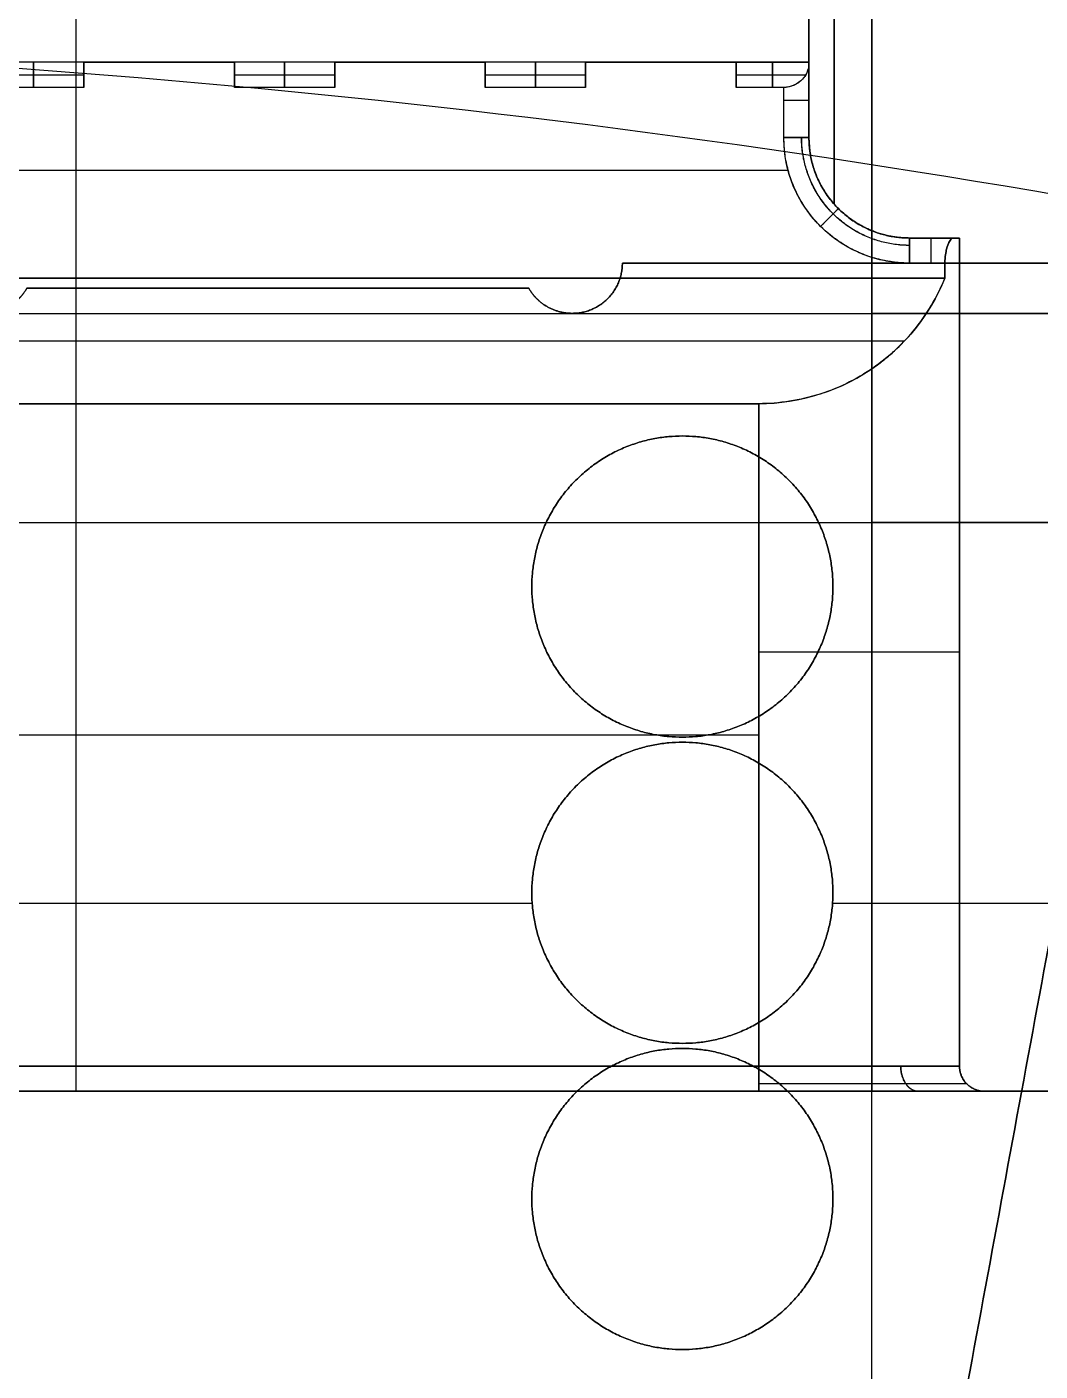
# Model space of a CAD drawing. Header units: millimetres. Extents: x 20.2 to 60.2, y 0 to 42.2.
# Drawn here: x 41.611 to 43.533, y 37.478 to 40.028 of the extents above; entities that cross this region are included whole.
import ezdxf

# ---------------------------------------------------------------- set-up
doc = ezdxf.new("R2010")
doc.units = ezdxf.units.MM
doc.layers.add('CHARGING$Platiene Rund Transmitter', color=178, linetype='Continuous', true_color=0x000000)

msp = doc.modelspace()

# ---------------------------------------------------------------- linework, layer by layer
at = {"layer": 'CHARGING$Platiene Rund Transmitter', "color": 254, "true_color": 0xcad1ee}
for p, q in [((41.7046, 38.0087, -2.6149), (41.7046, 40.9606, -2.6149)), ((43.0948, 40.9131, -1.0297), (43.0948, 39.8179, -1.0297)), ((43.0948, 40.9131, -1.3868), (43.0948, 39.8179, -1.3868)), ((43.1425, 40.8412, -1.2083), (43.1425, 39.692, -1.2083)), ((41.5284, 39.937, -1.5178), (41.7189, 39.937, -1.5178)), ((41.5284, 39.937, -0.8988), (41.7189, 39.937, -0.8988)), ((41.6236, 39.9131, -1.5416), (41.6236, 39.9608, -1.4939)), ((41.6236, 39.9608, -0.9226), (41.6236, 39.9131, -0.875)), ((41.7189, 39.937, -0.8988), (41.7189, 39.9608, -0.8988)), ((41.7189, 39.937, -1.5178), (41.7189, 39.9608, -1.5178)), ((42.0045, 39.9608, -1.5178), (41.7189, 39.9608, -1.5178)), ((41.7189, 39.9608, -0.8988), (42.0045, 39.9608, -0.8988)), ((41.7189, 39.937, -0.875), (41.7189, 39.937, -0.8988)), ((41.7189, 39.937, -1.5178), (41.7189, 39.937, -1.5416)), ((41.8617, 39.9608, -1.4939), (41.8617, 39.9608, -1.5416)), ((41.8617, 39.9608, -0.875), (41.8617, 39.9608, -0.9226)), ((42.0045, 39.9608, -0.8988), (42.0045, 39.937, -0.8988)), ((42.0045, 39.9608, -1.5178), (42.0045, 39.937, -1.5178)), ((42.0045, 39.937, -0.875), (42.0045, 39.937, -0.8988)), ((42.0045, 39.937, -1.5178), (42.0045, 39.937, -1.5416)), ((42.0045, 39.937, -1.5178), (42.195, 39.937, -1.5178)), ((42.0045, 39.937, -0.8988), (42.195, 39.937, -0.8988)), ((42.0998, 39.9131, -1.5416), (42.0998, 39.9608, -1.4939)), ((42.0998, 39.9608, -0.9226), (42.0998, 39.9131, -0.875)), ((42.195, 39.937, -0.8988), (42.195, 39.9608, -0.8988)), ((42.195, 39.937, -1.5178), (42.195, 39.9608, -1.5178)), ((42.4806, 39.9608, -1.5178), (42.195, 39.9608, -1.5178)), ((42.195, 39.9608, -0.8988), (42.4806, 39.9608, -0.8988)), ((42.195, 39.937, -0.875), (42.195, 39.937, -0.8988)), ((42.195, 39.937, -1.5178), (42.195, 39.937, -1.5416)), ((42.3378, 39.9608, -1.4939), (42.3378, 39.9608, -1.5416)), ((42.3378, 39.9608, -0.875), (42.3378, 39.9608, -0.9226)), ((42.4806, 39.9608, -0.8988), (42.4806, 39.937, -0.8988)), ((42.4806, 39.9608, -1.5178), (42.4806, 39.937, -1.5178)), ((42.4806, 39.937, -0.875), (42.4806, 39.937, -0.8988)), ((42.4806, 39.937, -1.5178), (42.4806, 39.937, -1.5416)), ((42.4806, 39.937, -1.5178), (42.6711, 39.937, -1.5178)), ((42.4806, 39.937, -0.8988), (42.6711, 39.937, -0.8988)), ((42.5759, 39.9131, -1.5416), (42.5759, 39.9608, -1.4939)), ((42.5759, 39.9608, -0.9226), (42.5759, 39.9131, -0.875)), ((42.6711, 39.937, -0.8988), (42.6711, 39.9608, -0.8988)), ((42.6711, 39.937, -1.5178), (42.6711, 39.9608, -1.5178)), ((42.9568, 39.9608, -1.5178), (42.6711, 39.9608, -1.5178)), ((42.6711, 39.9608, -0.8988), (42.9568, 39.9608, -0.8988)), ((42.6711, 39.937, -0.875), (42.6711, 39.937, -0.8988)), ((42.6711, 39.937, -1.5178), (42.6711, 39.937, -1.5416)), ((42.8139, 39.9608, -1.4939), (42.8139, 39.9608, -1.5416)), ((42.8139, 39.9608, -0.875), (42.8139, 39.9608, -0.9226)), ((42.9568, 39.9608, -0.8988), (42.9568, 39.937, -0.8988)), ((42.9568, 39.9608, -1.5178), (42.9568, 39.937, -1.5178)), ((42.9568, 39.937, -0.875), (42.9568, 39.937, -0.8988)), ((42.9568, 39.937, -1.5178), (42.9568, 39.937, -1.5416)), ((42.9568, 39.937, -1.5178), (43.0885, 39.937, -1.5178)), ((42.9568, 39.937, -0.8988), (43.0887, 39.937, -0.8988)), ((43.0258, 39.9131, -1.5416), (43.0258, 39.9608, -1.4939)), ((43.0258, 39.9608, -0.9226), (43.0258, 39.9131, -0.875)), ((37.3351, 39.756, -0.875), (43.0554, 39.756, -0.875)), ((37.3352, 39.756, -1.5416), (43.0551, 39.756, -1.5416)), ((43.2853, 39.6275, -1.2083), (43.3805, 39.6275, -1.2083)), ((43.3329, 39.6275, -0.9226), (43.3329, 39.6275, -1.4939)), ((43.3805, 39.6275, -1.2083), (43.3805, 38.0563, -1.2083)), ((42.7408, 39.5799, -2.8767), (43.5995, 39.5799, -2.8767)), ((43.1702, 39.5799, -2.8053), (43.1702, 39.5799, -2.9481)), ((41.6109, 39.5322, -2.8767), (42.5631, 39.5322, -2.8767)), ((42.087, 39.5322, -2.8053), (42.087, 39.5322, -2.9481)), ((37.1767, 39.4846, -0.1771), (43.2139, 39.4846, -0.1771)), ((40.1953, 39.4846, -2.6149), (43.2139, 39.4846, -2.6149)), ((37.1139, 39.4323, -1.6606), (43.2762, 39.4323, -1.6606)), ((37.1144, 39.4323, -0.756), (43.2761, 39.4323, -0.756)), ((37.1767, 39.0876, -2.8053), (43.2139, 39.0876, -2.8053)), ((37.1767, 39.0876, 0.0133), (43.2139, 39.0876, 0.0133)), ((43.3805, 38.8419, -1.0178), (43.3805, 38.8419, -1.3987)), ((37.3909, 38.6848, -1.7796), (42.9996, 38.6848, -1.7796)), ((37.3909, 38.6848, -0.6369), (42.9996, 38.6848, -0.6369)), ((37.8209, 38.3658, -2.9481), (42.5696, 38.3658, -2.9481)), ((37.8209, 38.3658, -2.8053), (42.5696, 38.3658, -2.8053)), ((43.1396, 38.3658, -2.9481), (43.5995, 38.3658, -2.9481)), ((43.1396, 38.3658, -2.8053), (43.5995, 38.3658, -2.8053)), ((44.1661, 38.0087, -1.396), (36.2245, 38.0087, -1.396)), ((36.9624, 38.0087, -1.2083), (43.4281, 38.0087, -1.2083))]:
    msp.add_line(p, q, dxfattribs=at)
for points, degree in [([(43.2139, 40.9606, -0.1771), (43.2139, 39.4846, -0.1771), (43.2139, 38.0087, -0.1771)], 2), ([(43.2139, 40.9606, -2.6149), (43.2139, 39.4846, -2.6149), (43.2139, 38.0087, -2.6149)], 2), ([(43.0948, 40.9131, -1.4939), (43.0948, 40.4369, -1.4939), (43.0948, 39.9608, -1.4939)], 2), ([(43.0948, 39.9608, -0.9226), (43.0948, 40.4369, -0.9226), (43.0948, 40.9131, -0.9226)], 2), ([(43.0948, 39.8179, -1.1369), (43.0948, 40.3655, -1.1369), (43.0948, 40.9131, -1.1369)], 2), ([(43.0948, 39.8179, -1.2797), (43.0948, 40.3655, -1.2797), (43.0948, 40.9131, -1.2797)], 2), ([(43.2139, 37.2469, -2.8053), (43.2139, 39.0876, -2.8053), (43.2139, 40.9283, -2.8053)], 2), ([(43.2139, 37.2469, 0.0133), (43.2139, 39.0876, 0.0133), (43.2139, 40.9283, 0.0133)], 2), ([(43.2139, 37.2469, -2.8053), (43.2139, 39.0876, -2.8053), (43.2139, 40.9283, -2.8053)], 2), ([(43.1425, 39.692, -1.1369), (43.1425, 40.2666, -1.1369), (43.1425, 40.8412, -1.1369)], 2), ([(43.1425, 39.692, -1.2797), (43.1425, 40.2666, -1.2797), (43.1425, 40.8412, -1.2797)], 2), ([(41.7189, 39.9608, -1.4939), (41.6236, 39.9608, -1.4939), (41.5284, 39.9608, -1.4939)], 2), ([(41.7189, 39.9608, -0.9226), (41.6236, 39.9608, -0.9226), (41.5284, 39.9608, -0.9226)], 2), ([(41.7189, 39.9131, -0.875), (41.7189, 39.937, -0.875), (41.7189, 39.9608, -0.875)], 2), ([(41.7189, 39.9608, -0.875), (41.7189, 39.9608, -0.8988), (41.7189, 39.9608, -0.9226)], 2), ([(42.0045, 39.9608, -0.875), (41.8617, 39.9608, -0.875), (41.7189, 39.9608, -0.875)], 2), ([(42.0045, 39.9608, -1.4939), (41.8617, 39.9608, -1.4939), (41.7189, 39.9608, -1.4939)], 2), ([(41.7189, 39.9608, -1.4939), (41.7189, 39.937, -1.5178), (41.7189, 39.9131, -1.5416)], 2), ([(41.7189, 39.9608, -1.4939), (41.7189, 39.9608, -1.5178), (41.7189, 39.9608, -1.5416)], 2), ([(41.7189, 39.9608, -1.5416), (41.7189, 39.937, -1.5416), (41.7189, 39.9131, -1.5416)], 2), ([(41.7189, 39.9608, -0.9226), (41.7189, 39.937, -0.8988), (41.7189, 39.9131, -0.875)], 2), ([(41.7189, 39.9608, -1.5416), (41.8617, 39.9608, -1.5416), (42.0045, 39.9608, -1.5416)], 2), ([(42.0045, 39.9608, -0.9226), (41.8617, 39.9608, -0.9226), (41.7189, 39.9608, -0.9226)], 2), ([(42.0045, 39.9608, -0.9226), (42.0045, 39.9608, -0.8988), (42.0045, 39.9608, -0.875)], 2), ([(42.0045, 39.9608, -0.875), (42.0045, 39.937, -0.875), (42.0045, 39.9131, -0.875)], 2), ([(42.195, 39.9608, -1.4939), (42.0998, 39.9608, -1.4939), (42.0045, 39.9608, -1.4939)], 2), ([(42.0045, 39.9608, -1.5416), (42.0045, 39.9608, -1.5178), (42.0045, 39.9608, -1.4939)], 2), ([(42.0045, 39.9131, -1.5416), (42.0045, 39.937, -1.5416), (42.0045, 39.9608, -1.5416)], 2), ([(42.0045, 39.9608, -1.4939), (42.0045, 39.937, -1.5178), (42.0045, 39.9131, -1.5416)], 2), ([(42.195, 39.9608, -0.9226), (42.0998, 39.9608, -0.9226), (42.0045, 39.9608, -0.9226)], 2), ([(42.0045, 39.9131, -0.875), (42.0045, 39.937, -0.8988), (42.0045, 39.9608, -0.9226)], 2), ([(42.195, 39.9131, -0.875), (42.195, 39.937, -0.875), (42.195, 39.9608, -0.875)], 2), ([(42.195, 39.9608, -0.875), (42.195, 39.9608, -0.8988), (42.195, 39.9608, -0.9226)], 2), ([(42.4806, 39.9608, -1.4939), (42.3378, 39.9608, -1.4939), (42.195, 39.9608, -1.4939)], 2), ([(42.195, 39.9608, -1.4939), (42.195, 39.937, -1.5178), (42.195, 39.9131, -1.5416)], 2), ([(42.195, 39.9608, -1.4939), (42.195, 39.9608, -1.5178), (42.195, 39.9608, -1.5416)], 2), ([(42.195, 39.9608, -1.5416), (42.195, 39.937, -1.5416), (42.195, 39.9131, -1.5416)], 2), ([(42.195, 39.9608, -0.9226), (42.195, 39.937, -0.8988), (42.195, 39.9131, -0.875)], 2), ([(42.195, 39.9608, -1.5416), (42.3378, 39.9608, -1.5416), (42.4806, 39.9608, -1.5416)], 2), ([(42.195, 39.9608, -0.875), (42.3378, 39.9608, -0.875), (42.4806, 39.9608, -0.875)], 2), ([(42.4806, 39.9608, -0.9226), (42.3378, 39.9608, -0.9226), (42.195, 39.9608, -0.9226)], 2), ([(42.4806, 39.9608, -0.9226), (42.4806, 39.9608, -0.8988), (42.4806, 39.9608, -0.875)], 2), ([(42.4806, 39.9608, -0.875), (42.4806, 39.937, -0.875), (42.4806, 39.9131, -0.875)], 2), ([(42.6711, 39.9608, -1.4939), (42.5759, 39.9608, -1.4939), (42.4806, 39.9608, -1.4939)], 2), ([(42.4806, 39.9608, -1.5416), (42.4806, 39.9608, -1.5178), (42.4806, 39.9608, -1.4939)], 2), ([(42.4806, 39.9131, -1.5416), (42.4806, 39.937, -1.5416), (42.4806, 39.9608, -1.5416)], 2), ([(42.4806, 39.9608, -1.4939), (42.4806, 39.937, -1.5178), (42.4806, 39.9131, -1.5416)], 2), ([(42.6711, 39.9608, -0.9226), (42.5759, 39.9608, -0.9226), (42.4806, 39.9608, -0.9226)], 2), ([(42.4806, 39.9131, -0.875), (42.4806, 39.937, -0.8988), (42.4806, 39.9608, -0.9226)], 2), ([(42.6711, 39.9131, -0.875), (42.6711, 39.937, -0.875), (42.6711, 39.9608, -0.875)], 2), ([(42.6711, 39.9608, -0.875), (42.6711, 39.9608, -0.8988), (42.6711, 39.9608, -0.9226)], 2), ([(42.9568, 39.9608, -1.4939), (42.8139, 39.9608, -1.4939), (42.6711, 39.9608, -1.4939)], 2), ([(42.6711, 39.9608, -1.4939), (42.6711, 39.937, -1.5178), (42.6711, 39.9131, -1.5416)], 2), ([(42.6711, 39.9608, -1.4939), (42.6711, 39.9608, -1.5178), (42.6711, 39.9608, -1.5416)], 2), ([(42.6711, 39.9608, -1.5416), (42.6711, 39.937, -1.5416), (42.6711, 39.9131, -1.5416)], 2), ([(42.6711, 39.9608, -0.9226), (42.6711, 39.937, -0.8988), (42.6711, 39.9131, -0.875)], 2), ([(42.6711, 39.9608, -1.5416), (42.8139, 39.9608, -1.5416), (42.9568, 39.9608, -1.5416)], 2), ([(42.6711, 39.9608, -0.875), (42.8139, 39.9608, -0.875), (42.9568, 39.9608, -0.875)], 2), ([(42.9568, 39.9608, -0.9226), (42.8139, 39.9608, -0.9226), (42.6711, 39.9608, -0.9226)], 2), ([(42.9568, 39.9608, -0.9226), (42.9568, 39.9608, -0.8988), (42.9568, 39.9608, -0.875)], 2), ([(42.9568, 39.9608, -0.875), (42.9568, 39.937, -0.875), (42.9568, 39.9131, -0.875)], 2), ([(43.0948, 39.9608, -1.4939), (43.0258, 39.9608, -1.4939), (42.9568, 39.9608, -1.4939)], 2), ([(42.9568, 39.9608, -0.9226), (43.0258, 39.9608, -0.9226), (43.0948, 39.9608, -0.9226)], 2), ([(42.9568, 39.9608, -1.5416), (42.9568, 39.9608, -1.5178), (42.9568, 39.9608, -1.4939)], 2), ([(42.9568, 39.9131, -1.5416), (42.9568, 39.937, -1.5416), (42.9568, 39.9608, -1.5416)], 2), ([(42.9568, 39.9608, -1.4939), (42.9568, 39.937, -1.5178), (42.9568, 39.9131, -1.5416)], 2), ([(42.9568, 39.9131, -0.875), (42.9568, 39.937, -0.8988), (42.9568, 39.9608, -0.9226)], 2), ([(43.0948, 39.9608, -0.9226), (43.0948, 39.8893, -0.9226), (43.0948, 39.8179, -0.9226)], 2), ([(43.0948, 39.8179, -1.4939), (43.0948, 39.8893, -1.4939), (43.0948, 39.9608, -1.4939)], 2), ([(43.0948, 39.9608, -1.4939), (43.0948, 39.934, -1.4939), (43.0948, 39.9072, -1.4939)], 2), ([(43.0948, 39.8179, -0.9226), (43.0948, 39.8893, -0.9226), (43.0948, 39.9608, -0.9226)], 2), ([(41.7189, 39.9131, -0.875), (41.6236, 39.9131, -0.875), (41.5284, 39.9131, -0.875)], 2), ([(41.7189, 39.9131, -1.5416), (41.6236, 39.9131, -1.5416), (41.5284, 39.9131, -1.5416)], 2), ([(42.195, 39.9131, -0.875), (42.0998, 39.9131, -0.875), (42.0045, 39.9131, -0.875)], 2), ([(42.195, 39.9131, -1.5416), (42.0998, 39.9131, -1.5416), (42.0045, 39.9131, -1.5416)], 2), ([(42.6711, 39.9131, -0.875), (42.5759, 39.9131, -0.875), (42.4806, 39.9131, -0.875)], 2), ([(42.6711, 39.9131, -1.5416), (42.5759, 39.9131, -1.5416), (42.4806, 39.9131, -1.5416)], 2), ([(43.0472, 39.9131, -0.875), (43.002, 39.9131, -0.875), (42.9568, 39.9131, -0.875)], 2), ([(43.0472, 39.9131, -1.5416), (43.002, 39.9131, -1.5416), (42.9568, 39.9131, -1.5416)], 2), ([(43.0472, 39.8179, -0.875), (43.0472, 39.8655, -0.875), (43.0472, 39.9131, -0.875)], 2), ([(43.0472, 39.8179, -1.5416), (43.0472, 39.8655, -1.5416), (43.0472, 39.9131, -1.5416)], 2), ([(43.0948, 39.8179, -0.9226), (43.0948, 39.8179, -1.0297), (43.0948, 39.8179, -1.1369)], 2), ([(43.0948, 39.8179, -1.1369), (43.0948, 39.7699, -1.1369), (43.1107, 39.7279, -1.1369), (43.1425, 39.692, -1.1369)], 3), ([(43.0948, 39.8179, -1.2797), (43.0948, 39.8179, -1.3868), (43.0948, 39.8179, -1.4939)], 2), ([(43.0948, 39.8179, -0.9226), (43.0948, 39.8179, -1.0297), (43.0948, 39.8179, -1.1369)], 2), ([(43.0948, 39.8179, -1.4868), (43.0948, 39.8179, -1.4904), (43.0948, 39.8179, -1.4939)], 2), ([(43.1425, 39.692, -1.1369), (43.1425, 39.692, -1.2083), (43.1425, 39.692, -1.2797)], 2), ([(43.2853, 39.6275, -1.4939), (43.2853, 39.6275, -1.2083), (43.2853, 39.6275, -0.9226)], 2), ([(43.3684, 39.6275, -0.9226), (43.3269, 39.6275, -0.9226), (43.2853, 39.6275, -0.9226)], 2), ([(43.2853, 39.6275, -1.4939), (43.3269, 39.6275, -1.4939), (43.3684, 39.6275, -1.4939)], 2), ([(43.2853, 39.6275, -0.9226), (43.2853, 39.6275, -1.2083), (43.2853, 39.6275, -1.4939)], 2), ([(43.2853, 39.6275, -1.4939), (43.3269, 39.6275, -1.4939), (43.3684, 39.6275, -1.4939)], 2), ([(43.3684, 39.6275, -0.9226), (43.3269, 39.6275, -0.9226), (43.2853, 39.6275, -0.9226)], 2), ([(43.3805, 38.0563, -1.3987), (43.3805, 38.8419, -1.3987), (43.3805, 39.6275, -1.3987)], 2), ([(43.3805, 39.6275, -1.3987), (43.3805, 39.6275, -1.2083), (43.3805, 39.6275, -1.0178)], 2), ([(43.3805, 39.6275, -1.0178), (43.3805, 38.8419, -1.0178), (43.3805, 38.0563, -1.0178)], 2), ([(42.7408, 39.5799, -2.8053), (42.7408, 39.5799, -2.8767), (42.7408, 39.5799, -2.9481)], 2), ([(42.7408, 39.5799, -2.9481), (43.1702, 39.5799, -2.9481), (43.5995, 39.5799, -2.9481)], 2), ([(43.5995, 39.5799, -2.8053), (43.1702, 39.5799, -2.8053), (42.7408, 39.5799, -2.8053)], 2), ([(42.7408, 39.5799, -2.9481), (42.7408, 39.5799, -2.8767), (42.7408, 39.5799, -2.8053)], 2), ([(43.3527, 39.5799, -0.875), (43.319, 39.5799, -0.875), (43.2853, 39.5799, -0.875)], 2), ([(43.2853, 39.5799, -1.5416), (43.319, 39.5799, -1.5416), (43.3527, 39.5799, -1.5416)], 2), ([(43.3527, 39.5513, -0.875), (43.3527, 39.5656, -0.875), (43.3527, 39.5799, -0.875)], 2), ([(43.3527, 39.5799, -1.5416), (43.3527, 39.5656, -1.5416), (43.3527, 39.5513, -1.5416)], 2), ([(37.0378, 39.5513, -0.875), (40.1953, 39.5513, -0.875), (43.3527, 39.5513, -0.875)], 2), ([(43.3527, 39.5513, -1.5416), (40.1953, 39.5513, -1.5416), (37.0378, 39.5513, -1.5416)], 2), ([(41.6109, 39.5322, -2.8053), (41.6109, 39.5322, -2.8767), (41.6109, 39.5322, -2.9481)], 2), ([(41.6109, 39.5322, -2.9481), (42.087, 39.5322, -2.9481), (42.5631, 39.5322, -2.9481)], 2), ([(42.5631, 39.5322, -2.8053), (42.087, 39.5322, -2.8053), (41.6109, 39.5322, -2.8053)], 2), ([(42.5631, 39.5322, -2.9481), (42.5631, 39.5322, -2.8767), (42.5631, 39.5322, -2.8053)], 2), ([(42.6456, 39.4846, -2.9481), (42.6456, 39.4846, -2.8767), (42.6456, 39.4846, -2.8053)], 2), ([(42.6456, 39.4846, -2.9481), (42.6456, 39.4846, -2.8767), (42.6456, 39.4846, -2.8053)], 2), ([(42.9996, 39.3132, -1.7796), (40.1953, 39.3132, -1.7796), (37.3909, 39.3132, -1.7796)], 2), ([(37.3909, 39.3132, -0.6369), (40.1953, 39.3132, -0.6369), (42.9996, 39.3132, -0.6369)], 2), ([(42.9996, 38.0563, -1.7796), (42.9996, 38.6848, -1.7796), (42.9996, 39.3132, -1.7796)], 2), ([(42.9996, 39.3132, -0.6369), (42.9996, 38.6848, -0.6369), (42.9996, 38.0563, -0.6369)], 2), ([(42.8546, 39.2519, -2.9481), (42.8546, 39.2519, -2.8767), (42.8546, 39.2519, -2.8053)], 2), ([(43.3805, 38.0563, -1.3987), (43.3805, 38.5439, -1.3987), (43.3805, 39.0315, -1.3987)], 2), ([(42.569, 38.9662, -2.8053), (42.569, 38.9662, -2.8767), (42.569, 38.9662, -2.9481)], 2), ([(43.1403, 38.9662, -2.8053), (43.1403, 38.9662, -2.8767), (43.1403, 38.9662, -2.9481)], 2), ([(42.8546, 38.6805, -2.8053), (42.8546, 38.6805, -2.8767), (42.8546, 38.6805, -2.9481)], 2), ([(42.8546, 38.671, -2.9481), (42.8546, 38.671, -2.8767), (42.8546, 38.671, -2.8053)], 2), ([(42.8546, 38.671, -2.8053), (42.8546, 38.671, -2.8767), (42.8546, 38.671, -2.9481)], 2), ([(42.8546, 38.671, -2.8053), (42.8546, 38.671, -2.8767), (42.8546, 38.671, -2.9481)], 2), ([(42.569, 38.3853, -2.8053), (42.569, 38.3853, -2.8767), (42.569, 38.3853, -2.9481)], 2), ([(43.1403, 38.3853, -2.8053), (43.1403, 38.3853, -2.8767), (43.1403, 38.3853, -2.9481)], 2), ([(42.8546, 38.0996, -2.8053), (42.8546, 38.0996, -2.8767), (42.8546, 38.0996, -2.9481)], 2), ([(42.8546, 38.0901, -2.9481), (42.8546, 38.0901, -2.8767), (42.8546, 38.0901, -2.8053)], 2), ([(42.9996, 38.0563, -1.7796), (40.1953, 38.0563, -1.7796), (37.3909, 38.0563, -1.7796)], 2), ([(37.3909, 38.0563, -0.6369), (40.1953, 38.0563, -0.6369), (42.9996, 38.0563, -0.6369)], 2), ([(43.3805, 38.0563, -1.0178), (43.3805, 38.0563, -1.2083), (43.3805, 38.0563, -1.3987)], 2), ([(37.1767, 38.0087, -0.1771), (40.1953, 38.0087, -0.1771), (43.2139, 38.0087, -0.1771)], 2), ([(42.9996, 38.0087, -0.5893), (40.1953, 38.0087, -0.5893), (37.3909, 38.0087, -0.5893)], 2), ([(37.3909, 38.0087, -1.8272), (40.1953, 38.0087, -1.8272), (42.9996, 38.0087, -1.8272)], 2), ([(42.9996, 38.0087, -1.8272), (40.1953, 38.0087, -1.8272), (37.3909, 38.0087, -1.8272)], 2), ([(43.2139, 38.0087, -2.6149), (41.7046, 38.0087, -2.6149), (40.1953, 38.0087, -2.6149)], 2), ([(43.4281, 38.0087, -1.3987), (43.4281, 38.0087, -1.2083), (43.4281, 38.0087, -1.0178)], 2), ([(43.4281, 38.0087, -1.0178), (43.4281, 38.0087, -1.2083), (43.4281, 38.0087, -1.3987)], 2), ([(42.569, 37.8045, -2.8053), (42.569, 37.8045, -2.8767), (42.569, 37.8045, -2.9481)], 2), ([(43.1403, 37.8045, -2.8053), (43.1403, 37.8045, -2.8767), (43.1403, 37.8045, -2.9481)], 2), ([(42.8546, 37.5188, -2.8053), (42.8546, 37.5188, -2.8767), (42.8546, 37.5188, -2.9481)], 2)]:
    msp.add_open_spline(points, degree=degree, dxfattribs=at)
at = {"layer": 'CHARGING$Platiene Rund Transmitter', "color": 86, "true_color": 0x118002}
for points in [[(40.1659, 40), (41.3857, 40.0001), (43.8987, 39.7694), (47.6262, 38.6978), (51.2105, 36.8409), (54.4087, 34.243), (57.0069, 31.0445), (58.8637, 27.4605), (59.9354, 23.7328), (60.2778, 20), (59.9354, 16.2672), (58.8637, 12.5397), (57.0069, 8.9554), (54.4089, 5.7572), (51.2104, 3.159), (47.6264, 1.3023), (43.8987, 0.2305), (40.1659, -0.1119), (36.4332, 0.2305), (32.7057, 1.3022), (29.1213, 3.1591), (25.9232, 5.757), (23.3249, 8.9555), (21.4682, 12.5395), (20.3964, 16.2672), (20.054, 20), (20.3964, 23.7328), (21.4681, 27.4603), (23.325, 31.0446), (25.9229, 34.2428), (29.1214, 36.841), (32.7055, 38.6977), (36.4331, 39.7694), (38.9462, 40.0001), (40.1659, 40)], [(40.1659, 40, 1), (41.3857, 40.0001, 1), (43.8987, 39.7694, 1), (47.6262, 38.6978, 1), (51.2105, 36.8409, 1), (54.4087, 34.243, 1), (57.0069, 31.0445, 1), (58.8637, 27.4605, 1), (59.9354, 23.7328, 1), (60.2778, 20, 1), (59.9354, 16.2672, 1), (58.8637, 12.5397, 1), (57.0069, 8.9554, 1), (54.4089, 5.7572, 1), (51.2104, 3.159, 1), (47.6264, 1.3023, 1), (43.8987, 0.2305, 1), (40.1659, -0.1119, 1), (36.4332, 0.2305, 1), (32.7057, 1.3022, 1), (29.1213, 3.1591, 1), (25.9232, 5.757, 1), (23.3249, 8.9555, 1), (21.4682, 12.5395, 1), (20.3964, 16.2672, 1), (20.054, 20, 1), (20.3964, 23.7328, 1), (21.4681, 27.4603, 1), (23.325, 31.0446, 1), (25.9229, 34.2428, 1), (29.1214, 36.841, 1), (32.7055, 38.6977, 1), (36.4331, 39.7694, 1), (38.9462, 40.0001, 1), (40.1659, 40, 1)], [(40.1659, 40, 0.5), (41.3857, 40.0001, 0.5), (43.8987, 39.7694, 0.5), (47.6262, 38.6978, 0.5), (51.2105, 36.8409, 0.5), (54.4087, 34.243, 0.5), (57.0069, 31.0445, 0.5), (58.8637, 27.4605, 0.5), (59.9354, 23.7328, 0.5), (60.2778, 20, 0.5), (59.9354, 16.2672, 0.5), (58.8637, 12.5397, 0.5), (57.0069, 8.9554, 0.5), (54.4089, 5.7572, 0.5), (51.2104, 3.159, 0.5), (47.6264, 1.3023, 0.5), (43.8987, 0.2305, 0.5), (40.1659, -0.1119, 0.5), (36.4332, 0.2305, 0.5), (32.7057, 1.3022, 0.5), (29.1213, 3.1591, 0.5), (25.9232, 5.757, 0.5), (23.3249, 8.9555, 0.5), (21.4682, 12.5395, 0.5), (20.3964, 16.2672, 0.5), (20.054, 20, 0.5), (20.3964, 23.7328, 0.5), (21.4681, 27.4603, 0.5), (23.325, 31.0446, 0.5), (25.9229, 34.2428, 0.5), (29.1214, 36.841, 0.5), (32.7055, 38.6977, 0.5), (36.4331, 39.7694, 0.5), (38.9462, 40.0001, 0.5), (40.1659, 40, 0.5)]]:
    msp.add_open_spline(points, degree=3, knots=[0, 0, 0, 0, 2.996669, 6.173385, 9.482612, 12.862313, 16.242013, 19.55124, 22.727957, 25.724626, 28.721294, 31.898011, 35.207238, 38.586938, 41.966639, 45.275866, 48.452582, 51.449251, 54.44592, 57.622636, 60.931863, 64.311564, 67.691265, 71.000491, 74.177208, 77.173877, 80.170545, 83.347262, 86.656489, 90.036189, 93.41589, 96.725117, 99.901833, 102.898502, 102.898502, 102.898502, 102.898502], dxfattribs=at)
at = {"layer": 'CHARGING$Platiene Rund Transmitter', "color": 254, "true_color": 0xcad1ee, "extrusion": (1.11633e-12, 0.707107, -0.707107)}
msp.add_open_spline([(43.0948, 39.9608, -1.4939), (43.0948, 39.945, -1.5097), (43.0877, 39.9344, -1.5203), (43.0813, 39.9274, -1.5273), (43.0775, 39.9239, -1.5308), (43.0719, 39.9199, -1.5348), (43.0689, 39.9183, -1.5364), (43.0597, 39.9144, -1.5403), (43.0533, 39.9131, -1.5416), (43.0472, 39.9131, -1.5416)], degree=3, knots=[-1, -1, -1, -1, -0.5, -0.5, -0.375, -0.375, -0.25, -0.25, 0, 0, 0, 0], dxfattribs=at)
at = {"layer": 'CHARGING$Platiene Rund Transmitter', "color": 254, "true_color": 0xcad1ee, "extrusion": (8.31263e-13, -0.707107, -0.707107)}
msp.add_open_spline([(43.0948, 39.9608, -0.9226), (43.0948, 39.9481, -0.9099), (43.0907, 39.9374, -0.8993), (43.0784, 39.9245, -0.8864), (43.0722, 39.9198, -0.8816), (43.0605, 39.9146, -0.8764), (43.0541, 39.9132, -0.8751), (43.0472, 39.9131, -0.875)], degree=3, knots=[-1, -1, -1, -1, -0.5, -0.5, -0.25, -0.25, 0, 0, 0, 0], dxfattribs=at)
at = {"layer": 'CHARGING$Platiene Rund Transmitter', "color": 254, "true_color": 0xcad1ee, "extrusion": (-7.46183e-13, 1, -2.8355e-12)}
msp.add_rational_spline([(43.0472, 39.8893, -1.5416), (43.0948, 39.8893, -1.5416), (43.0948, 39.8893, -1.4939)], [0.99999999999, 0.707106781192, 1], degree=2, dxfattribs=at)
at = {"layer": 'CHARGING$Platiene Rund Transmitter', "color": 254, "true_color": 0xcad1ee, "extrusion": (2.98473e-13, 1, -2.8355e-12)}
msp.add_rational_spline([(43.0472, 39.8893, -0.875), (43.0948, 39.8893, -0.875), (43.0948, 39.8893, -0.9226)], [0.999999999982, 0.707106781195, 1], degree=2, dxfattribs=at)
at = {"layer": 'CHARGING$Platiene Rund Transmitter', "color": 254, "true_color": 0xcad1ee, "extrusion": (-5.96947e-13, 1, -2.53702e-12)}
msp.add_rational_spline([(43.0948, 39.8179, -1.4939), (43.0948, 39.8179, -1.5416), (43.0472, 39.8179, -1.5416)], [0.999999999999, 0.707106781208, 0.999999999958], degree=2, dxfattribs=at)
at = {"layer": 'CHARGING$Platiene Rund Transmitter', "color": 254, "true_color": 0xcad1ee, "extrusion": (5.58782e-11, 1, 1.52858e-11)}
msp.add_rational_spline([(43.0472, 39.8179, -0.875), (43.0751, 39.8179, -0.875), (43.0948, 39.8179, -0.8947), (43.0948, 39.8179, -0.9226)], [1, 0.804737854124, 0.804737854124, 1], degree=3, dxfattribs=at)
at = {"layer": 'CHARGING$Platiene Rund Transmitter', "color": 254, "true_color": 0xcad1ee}
for points, weights, degree in [([(43.2853, 39.5799, -0.875), (43.1458, 39.5799, -0.875), (43.0472, 39.6785, -0.875), (43.0472, 39.8179, -0.875)], [1, 0.80473785403, 0.80473785403, 1], 3), ([(43.2853, 39.6134, -1.5278), (43.1655, 39.6134, -1.5278), (43.0807, 39.6981, -1.5278), (43.0807, 39.8179, -1.5278)], [0.853557862769, 0.686890322853, 0.686890322883, 0.853557862857], 3), ([(43.2853, 39.6135, -0.8889), (43.1656, 39.6135, -0.8889), (43.0809, 39.6982, -0.8889), (43.0809, 39.8179, -0.8889)], [0.853553390593, 0.686886723846, 0.686886723846, 0.853553390593], 3), ([(43.0948, 39.8179, -1.4939), (43.0948, 39.7064, -1.4939), (43.1737, 39.6275, -1.4939), (43.2853, 39.6275, -1.4939)], [0.999999999999, 0.80473790062, 0.804737854038, 0.999999860255], 3), ([(43.2853, 39.6275, -0.9226), (43.1737, 39.6275, -0.9226), (43.0948, 39.7064, -0.9226), (43.0948, 39.8179, -0.9226)], [1, 0.80473785403, 0.80473785403, 1], 3), ([(43.1425, 39.692, -1.2797), (43.0948, 39.7459, -1.2797), (43.0948, 39.8179, -1.2797)], [0.854391865464, 0.864634536831, 1], 2), ([(43.2853, 39.6275, -1.2083), (43.1993, 39.6275, -1.2083), (43.1425, 39.692, -1.2083)], [1.00000000007, 0.842472244353, 0.854391865464], 2), ([(42.6456, 39.4846, -2.8053), (42.7408, 39.4846, -2.8053), (42.7408, 39.5799, -2.8053)], [1, 0.707106781186, 1], 2), ([(42.7408, 39.5799, -2.9481), (42.7408, 39.4846, -2.9481), (42.6456, 39.4846, -2.9481)], [1, 0.707106781187, 1], 2), ([(42.6456, 39.4846, -2.8767), (42.7408, 39.4846, -2.8767), (42.7408, 39.5799, -2.8767)], [1, 0.707106781186, 1], 2), ([(41.6109, 39.5322, -2.9481), (41.5834, 39.4846, -2.9481), (41.5284, 39.4846, -2.9481)], [1, 0.866025403784, 1], 2), ([(41.5284, 39.4846, -2.8767), (41.5834, 39.4846, -2.8767), (41.6109, 39.5322, -2.8767)], [1, 0.807007203691, 0.868347502413], 2), ([(42.5631, 39.5322, -2.9481), (42.5906, 39.4846, -2.9481), (42.6456, 39.4846, -2.9481)], [1, 0.866025403784, 1], 2), ([(42.6456, 39.4846, -2.8053), (42.5906, 39.4846, -2.8053), (42.5631, 39.5322, -2.8053)], [1, 0.866025403784, 1], 2), ([(42.5631, 39.5322, -2.8767), (42.5906, 39.4846, -2.8767), (42.6456, 39.4846, -2.8767)], [0.868347502413, 0.807007203691, 1], 2), ([(43.3805, 38.0563, -1.3987), (43.3805, 38.0284, -1.3987), (43.4002, 38.0087, -1.3987), (43.4281, 38.0087, -1.3987)], [1, 0.804737854124, 0.804737854124, 1], 3), ([(43.4281, 38.0087, -1.0178), (43.4002, 38.0087, -1.0178), (43.3805, 38.0284, -1.0178), (43.3805, 38.0563, -1.0178)], [1, 0.804737854124, 0.804737854124, 1], 3), ([(43.4281, 38.0087, -1.2083), (43.3805, 38.0087, -1.2083), (43.3805, 38.0563, -1.2083)], [1, 0.707106781187, 1], 2)]:
    msp.add_rational_spline(points, weights, degree=degree, dxfattribs=at)
for points, knots in [([(43.2853, 39.5799, -1.5416), (43.2546, 39.5799, -1.5416), (43.2254, 39.5854, -1.5416), (43.1838, 39.6021, -1.5416), (43.1675, 39.6104, -1.5416), (43.1406, 39.628, -1.5416), (43.1283, 39.6382, -1.5416), (43.0717, 39.6952, -1.5416), (43.0472, 39.7526, -1.5416), (43.0472, 39.8179, -1.5416)], [-1, -1, -1, -1, -0.75, -0.75, -0.625, -0.625, -0.5, -0.5, 0, 0, 0, 0]), ([(43.3684, 39.6275, -1.4939), (43.3661, 39.6275, -1.5031), (43.3634, 39.6253, -1.512), (43.3589, 39.6162, -1.5253), (43.3575, 39.6126, -1.5293), (43.3546, 39.6013, -1.5369), (43.3527, 39.5922, -1.5415), (43.3527, 39.5799, -1.5416)], [-1, -1, -1, -1, -0.474903, -0.474903, -0.214469, -0.214469, 0, 0, 0, 0]), ([(43.3527, 39.5799, -0.875), (43.3527, 39.5922, -0.875), (43.3546, 39.6013, -0.8797), (43.3575, 39.6126, -0.8873), (43.3589, 39.6162, -0.8913), (43.3634, 39.6253, -0.9046), (43.3661, 39.6275, -0.9135), (43.3684, 39.6275, -0.9226)], [-1, -1, -1, -1, -0.785434, -0.785434, -0.525011, -0.525011, 0, 0, 0, 0])]:
    msp.add_open_spline(points, degree=3, knots=knots, dxfattribs=at)
at = {"layer": 'CHARGING$Platiene Rund Transmitter', "color": 254, "true_color": 0xcad1ee, "extrusion": (-0.707107, 0.707107, -4.92292e-12)}
msp.add_rational_spline([(43.1506, 39.6833, -1.4939), (43.1506, 39.6833, -1.5218), (43.1367, 39.6693, -1.5416), (43.117, 39.6496, -1.5416)], [0.853553390528, 0.68688672388, 0.686886723875, 0.853553390514], degree=3, dxfattribs=at)
at = {"layer": 'CHARGING$Platiene Rund Transmitter', "color": 254, "true_color": 0xcad1ee, "extrusion": (-0.707107, 0.707107, -3.21948e-12)}
msp.add_rational_spline([(43.117, 39.6496, -0.875), (43.1367, 39.6693, -0.875), (43.1506, 39.6833, -0.8947), (43.1506, 39.6833, -0.9226)], [0.853553390523, 0.68688672387, 0.68688672387, 0.853553390523], degree=3, dxfattribs=at)
at = {"layer": 'CHARGING$Platiene Rund Transmitter', "color": 86, "true_color": 0x118002}
for points in [[(42.7133, 33.7663), (43.2592, 36.7162), (43.8051, 39.6661)], [(43.8051, 39.6661, 1), (43.2592, 36.7162, 1), (42.7133, 33.7663, 1)]]:
    msp.add_open_spline(points, degree=2, dxfattribs=at)
at = {"layer": 'CHARGING$Platiene Rund Transmitter', "color": 254, "true_color": 0xcad1ee, "extrusion": (-1, -2.52674e-12, 2.3056e-10)}
msp.add_rational_spline([(43.2853, 39.6275, -1.4939), (43.2853, 39.6275, -1.5218), (43.2853, 39.6078, -1.5416), (43.2853, 39.5799, -1.5416)], [0.999999860234, 0.804737854061, 0.804737900595, 0.999999999837], degree=3, dxfattribs=at)
at = {"layer": 'CHARGING$Platiene Rund Transmitter', "color": 254, "true_color": 0xcad1ee, "extrusion": (-1, -4.96958e-11, 4.89496e-11)}
msp.add_rational_spline([(43.2853, 39.5799, -0.875), (43.2853, 39.6275, -0.875), (43.2853, 39.6275, -0.9226)], [0.999999999982, 0.707106781195, 1], degree=2, dxfattribs=at)
at = {"layer": 'CHARGING$Platiene Rund Transmitter', "color": 254, "true_color": 0xcad1ee, "extrusion": (-1, 1.49237e-13, 1.49237e-13)}
msp.add_rational_spline([(43.3269, 39.5799, -1.5416), (43.3269, 39.6275, -1.5416), (43.3269, 39.6275, -1.4939), (43.3269, 39.6275, -1.4939), (43.3269, 39.6275, -1.4939)], [0.99999999996, 0.707106781207, 1, 0.999999750861, 0.999999501722], degree=2, knots=[0.15707963, 0.15707963, 0.15707963, 0.23561945, 0.23561945, 0.23561952, 0.23561952, 0.23561952], dxfattribs=at)
at = {"layer": 'CHARGING$Platiene Rund Transmitter', "color": 254, "true_color": 0xcad1ee, "extrusion": (-1, 5.62705e-24, 2.98473e-13)}
msp.add_rational_spline([(43.3269, 39.5799, -0.875), (43.3269, 39.6275, -0.875), (43.3269, 39.6275, -0.9226), (43.3269, 39.6275, -0.9226), (43.3269, 39.6275, -0.9226)], [0.999999999993, 0.70710678119, 1, 0.999999750861, 0.999999501723], degree=2, knots=[0.15707963, 0.15707963, 0.15707963, 0.23561945, 0.23561945, 0.23561952, 0.23561952, 0.23561952], dxfattribs=at)
at = {"layer": 'CHARGING$Platiene Rund Transmitter', "color": 254, "true_color": 0xcad1ee, "extrusion": (5.59624e-14, 1, -4.40603e-13)}
msp.add_rational_spline([(43.3805, 39.6275, -1.0178), (43.3805, 39.6275, -0.9695), (43.3684, 39.6275, -0.9226)], [1, 0.992029728881, 1], degree=2, dxfattribs=at)
at = {"layer": 'CHARGING$Platiene Rund Transmitter', "color": 254, "true_color": 0xcad1ee, "extrusion": (3.05846e-12, 1, -3.67168e-12)}
msp.add_rational_spline([(43.3684, 39.6275, -1.4939), (43.3805, 39.6275, -1.4471), (43.3805, 39.6275, -1.3987)], [0.917094449527, 0.950017750017, 1], degree=2, dxfattribs=at)
at = {"layer": 'CHARGING$Platiene Rund Transmitter', "color": 254, "true_color": 0xcad1ee, "extrusion": (4.70487e-13, 0.707107, -0.707107)}
msp.add_open_spline([(43.3527, 39.5513, -1.5416), (43.3231, 39.4782, -1.6147), (43.2746, 39.4234, -1.6695), (43.2215, 39.3845, -1.7083), (43.2162, 39.3808, -1.7121), (43.2076, 39.375, -1.7178), (43.1946, 39.3667, -1.7262), (43.1811, 39.3592, -1.7337), (43.1538, 39.3453, -1.7475), (43.135, 39.3377, -1.7552), (43.0777, 39.3193, -1.7736), (43.0383, 39.3132, -1.7796), (42.9996, 39.3132, -1.7796)], degree=3, knots=[-1, -1, -1, -1, -0.5, -0.5, -0.46875, -0.46875, -0.4375, -0.375, -0.375, -0.25, -0.25, 0, 0, 0, 0], dxfattribs=at)
at = {"layer": 'CHARGING$Platiene Rund Transmitter', "color": 254, "true_color": 0xcad1ee, "extrusion": (8.19719e-15, -0.707107, -0.707107)}
msp.add_open_spline([(42.9996, 39.3132, -0.6369), (43.077, 39.3132, -0.6369), (43.1576, 39.3377, -0.6614), (43.2288, 39.3899, -0.7136), (43.2309, 39.3914, -0.7151), (43.2371, 39.3963, -0.72), (43.2464, 39.4038, -0.7275), (43.2555, 39.4119, -0.7356), (43.2735, 39.429, -0.7527), (43.2852, 39.4415, -0.7652), (43.3183, 39.4826, -0.8063), (43.3379, 39.5147, -0.8384), (43.3527, 39.5513, -0.875)], degree=3, knots=[-1, -1, -1, -1, -0.5, -0.5, -0.46875, -0.46875, -0.4375, -0.375, -0.375, -0.25, -0.25, 0, 0, 0, 0], dxfattribs=at)
at = {"layer": 'CHARGING$Platiene Rund Transmitter', "color": 254, "true_color": 0xcad1ee, "extrusion": (-7.46183e-15, -1, 1.49237e-13)}
msp.add_rational_spline([(43.2139, 39.4846, -0.1771), (44.1661, 39.4846, -0.1771), (44.1661, 39.4846, -1.1294)], [1, 0.707106781187, 1], degree=2, dxfattribs=at)
at = {"layer": 'CHARGING$Platiene Rund Transmitter', "color": 254, "true_color": 0xcad1ee, "extrusion": (-1.49237e-14, -1, 1.71622e-13)}
msp.add_rational_spline([(44.1661, 39.4846, -1.6626), (44.1661, 39.4846, -2.6149), (43.2139, 39.4846, -2.6149)], [1, 0.707106781187, 1], degree=2, dxfattribs=at)
at = {"layer": 'CHARGING$Platiene Rund Transmitter', "color": 254, "true_color": 0xcad1ee}
for points, knots in [([(42.8546, 38.6805, -2.9481), (42.569, 38.6805, -2.9481), (42.569, 38.9662, -2.9481), (42.569, 39.2519, -2.9481), (42.8546, 39.2519, -2.9481)], [0, 0, 0, 0.4712389, 0.4712389, 0.9424778, 0.9424778, 0.9424778]), ([(42.8546, 39.2519, -2.8053), (42.569, 39.2519, -2.8053), (42.569, 38.9662, -2.8053), (42.569, 38.6805, -2.8053), (42.8546, 38.6805, -2.8053)], [0, 0, 0, 0.4712389, 0.4712389, 0.9424778, 0.9424778, 0.9424778]), ([(42.8546, 38.6805, -2.8767), (42.569, 38.6805, -2.8767), (42.569, 38.9662, -2.8767), (42.569, 39.2519, -2.8767), (42.8546, 39.2519, -2.8767)], [1.570796, 1.570796, 1.570796, 3.141593, 3.141593, 4.712389, 4.712389, 4.712389]), ([(42.8546, 39.2519, -2.9481), (43.1403, 39.2519, -2.9481), (43.1403, 38.9662, -2.9481), (43.1403, 38.6805, -2.9481), (42.8546, 38.6805, -2.9481)], [0, 0, 0, 0.4712389, 0.4712389, 0.9424778, 0.9424778, 0.9424778]), ([(42.8546, 38.6805, -2.8053), (43.1403, 38.6805, -2.8053), (43.1403, 38.9662, -2.8053), (43.1403, 39.2519, -2.8053), (42.8546, 39.2519, -2.8053)], [0, 0, 0, 0.4712389, 0.4712389, 0.9424778, 0.9424778, 0.9424778]), ([(42.8546, 39.2519, -2.8767), (43.1403, 39.2519, -2.8767), (43.1403, 38.9662, -2.8767), (43.1403, 38.6805, -2.8767), (42.8546, 38.6805, -2.8767)], [1.570796, 1.570796, 1.570796, 3.141593, 3.141593, 4.712389, 4.712389, 4.712389]), ([(42.8546, 38.671, -2.8053), (42.569, 38.671, -2.8053), (42.569, 38.3853, -2.8053), (42.569, 38.0996, -2.8053), (42.8546, 38.0996, -2.8053)], [0, 0, 0, 0.4712389, 0.4712389, 0.9424778, 0.9424778, 0.9424778]), ([(42.8546, 38.0996, -2.9481), (42.569, 38.0996, -2.9481), (42.569, 38.3853, -2.9481), (42.569, 38.671, -2.9481), (42.8546, 38.671, -2.9481)], [0, 0, 0, 0.4712389, 0.4712389, 0.9424778, 0.9424778, 0.9424778]), ([(42.8546, 38.0996, -2.8767), (42.569, 38.0996, -2.8767), (42.569, 38.3853, -2.8767), (42.569, 38.671, -2.8767), (42.8546, 38.671, -2.8767)], [1.570796, 1.570796, 1.570796, 3.141593, 3.141593, 4.712389, 4.712389, 4.712389]), ([(42.8546, 38.671, -2.9481), (43.1403, 38.671, -2.9481), (43.1403, 38.3853, -2.9481), (43.1403, 38.0996, -2.9481), (42.8546, 38.0996, -2.9481)], [0, 0, 0, 0.4712389, 0.4712389, 0.9424778, 0.9424778, 0.9424778]), ([(42.8546, 38.0996, -2.8053), (43.1403, 38.0996, -2.8053), (43.1403, 38.3853, -2.8053), (43.1403, 38.671, -2.8053), (42.8546, 38.671, -2.8053)], [0, 0, 0, 0.4712389, 0.4712389, 0.9424778, 0.9424778, 0.9424778]), ([(42.8546, 38.671, -2.8767), (43.1403, 38.671, -2.8767), (43.1403, 38.3853, -2.8767), (43.1403, 38.0996, -2.8767), (42.8546, 38.0996, -2.8767)], [1.570796, 1.570796, 1.570796, 3.141593, 3.141593, 4.712389, 4.712389, 4.712389]), ([(42.8546, 37.5188, -2.9481), (42.569, 37.5188, -2.9481), (42.569, 37.8045, -2.9481), (42.569, 38.0901, -2.9481), (42.8546, 38.0901, -2.9481)], [0, 0, 0, 0.4712389, 0.4712389, 0.9424778, 0.9424778, 0.9424778]), ([(42.8546, 38.0901, -2.8053), (42.569, 38.0901, -2.8053), (42.569, 37.8045, -2.8053), (42.569, 37.5188, -2.8053), (42.8546, 37.5188, -2.8053)], [0, 0, 0, 0.4712389, 0.4712389, 0.9424778, 0.9424778, 0.9424778]), ([(42.8546, 37.5188, -2.8767), (42.569, 37.5188, -2.8767), (42.569, 37.8045, -2.8767), (42.569, 38.0901, -2.8767), (42.8546, 38.0901, -2.8767)], [1.570796, 1.570796, 1.570796, 3.141593, 3.141593, 4.712389, 4.712389, 4.712389]), ([(42.8546, 38.0901, -2.9481), (43.1403, 38.0901, -2.9481), (43.1403, 37.8045, -2.9481), (43.1403, 37.5188, -2.9481), (42.8546, 37.5188, -2.9481)], [0, 0, 0, 0.4712389, 0.4712389, 0.9424778, 0.9424778, 0.9424778]), ([(42.8546, 37.5188, -2.8053), (43.1403, 37.5188, -2.8053), (43.1403, 37.8045, -2.8053), (43.1403, 38.0901, -2.8053), (42.8546, 38.0901, -2.8053)], [0, 0, 0, 0.4712389, 0.4712389, 0.9424778, 0.9424778, 0.9424778]), ([(42.8546, 38.0901, -2.8767), (43.1403, 38.0901, -2.8767), (43.1403, 37.8045, -2.8767), (43.1403, 37.5188, -2.8767), (42.8546, 37.5188, -2.8767)], [1.570796, 1.570796, 1.570796, 3.141593, 3.141593, 4.712389, 4.712389, 4.712389])]:
    msp.add_rational_spline(points, [1, 0.707106781187, 1, 0.707106781187, 1], degree=2, knots=knots, dxfattribs=at)
at = {"layer": 'CHARGING$Platiene Rund Transmitter', "color": 254, "true_color": 0xcad1ee, "extrusion": (-6.21819e-15, 1, -1.18146e-13)}
msp.add_rational_spline([(44.3566, 39.0876, -1.6626), (44.3566, 39.0876, -2.8053), (43.2139, 39.0876, -2.8053)], [1, 0.707106781187, 1], degree=2, dxfattribs=at)
at = {"layer": 'CHARGING$Platiene Rund Transmitter', "color": 254, "true_color": 0xcad1ee, "extrusion": (6.21819e-15, -1, 8.08364e-14)}
msp.add_rational_spline([(43.2139, 39.0876, 0.0133), (44.3566, 39.0876, 0.0133), (44.3566, 39.0876, -1.1294)], [1, 0.707106781187, 1], degree=2, dxfattribs=at)
at = {"layer": 'CHARGING$Platiene Rund Transmitter', "color": 254, "true_color": 0xcad1ee, "extrusion": (3.73092e-14, 1, -3.73092e-13)}
msp.add_rational_spline([(43.3805, 38.8419, -1.3987), (43.3805, 38.8419, -1.7796), (42.9996, 38.8419, -1.7796)], [1, 0.707106781187, 1], degree=2, dxfattribs=at)
at = {"layer": 'CHARGING$Platiene Rund Transmitter', "color": 254, "true_color": 0xcad1ee, "extrusion": (-3.73092e-14, -1, 4.4771e-13)}
msp.add_rational_spline([(43.3805, 38.8419, -1.0178), (43.3805, 38.8419, -0.6369), (42.9996, 38.8419, -0.6369)], [1, 0.707106781187, 1], degree=2, dxfattribs=at)
at = {"layer": 'CHARGING$Platiene Rund Transmitter', "color": 254, "true_color": 0xcad1ee, "extrusion": (1.59227e-13, 1, -3.45773e-13)}
msp.add_rational_spline([(43.3805, 38.0563, -1.3987), (43.3805, 38.0563, -1.6218), (43.2227, 38.0563, -1.7796), (42.9996, 38.0563, -1.7796)], [1, 0.804737854124, 0.804737854124, 1], degree=3, dxfattribs=at)
at = {"layer": 'CHARGING$Platiene Rund Transmitter', "color": 254, "true_color": 0xcad1ee, "extrusion": (1, -2.98473e-13, 2.98473e-13)}
msp.add_rational_spline([(42.9996, 38.0087, -1.8272), (42.9996, 38.0087, -1.7796), (42.9996, 38.0563, -1.7796)], [1, 0.707106781187, 0.999999999999], degree=2, dxfattribs=at)
at = {"layer": 'CHARGING$Platiene Rund Transmitter', "color": 254, "true_color": 0xcad1ee, "extrusion": (1, -1.49237e-13, 1.49237e-13)}
msp.add_rational_spline([(42.9996, 38.0563, -0.6369), (42.9996, 38.0087, -0.6369), (42.9996, 38.0087, -0.5893)], [1, 0.707106781187, 1], degree=2, dxfattribs=at)
at = {"layer": 'CHARGING$Platiene Rund Transmitter', "color": 254, "true_color": 0xcad1ee, "extrusion": (1.80145e-13, -1, 2.54763e-13)}
msp.add_rational_spline([(42.9996, 38.0563, -0.6369), (43.2227, 38.0563, -0.6369), (43.3805, 38.0563, -0.7947), (43.3805, 38.0563, -1.0178)], [1, 0.804737854124, 0.804737854124, 1], degree=3, dxfattribs=at)
at = {"layer": 'CHARGING$Platiene Rund Transmitter', "color": 254, "true_color": 0xcad1ee, "extrusion": (0.707107, 7.20537e-13, 0.707107)}
msp.add_rational_spline([(43.3026, 38.0087, -1.7017), (43.2829, 38.0087, -1.682), (43.269, 38.0284, -1.6681), (43.269, 38.0563, -1.6681)], [0.853553390593, 0.686886723927, 0.686886723927, 0.853553390593], degree=3, dxfattribs=at)
at = {"layer": 'CHARGING$Platiene Rund Transmitter', "color": 254, "true_color": 0xcad1ee, "extrusion": (-0.707107, 2.8152e-13, 0.707107)}
msp.add_rational_spline([(43.269, 38.0563, -0.7485), (43.269, 38.0284, -0.7485), (43.2829, 38.0087, -0.7346), (43.3026, 38.0087, -0.7148)], [0.853553390593, 0.686886723927, 0.686886723927, 0.853553390593], degree=3, dxfattribs=at)
at = {"layer": 'CHARGING$Platiene Rund Transmitter', "color": 254, "true_color": 0xcad1ee, "extrusion": (-3.07206e-14, 1, 3.07206e-14)}
msp.add_rational_spline([(43.3945, 38.0226, -1.3987), (43.3945, 38.0226, -1.63), (43.2309, 38.0226, -1.7936), (42.9996, 38.0226, -1.7936)], [0.853553390593, 0.686886723927, 0.686886723927, 0.853553390593], degree=3, dxfattribs=at)
at = {"layer": 'CHARGING$Platiene Rund Transmitter', "color": 254, "true_color": 0xcad1ee, "extrusion": (9.21619e-14, -1, 1.46149e-13)}
msp.add_rational_spline([(43.3945, 38.0226, -1.0178), (43.3945, 38.0226, -0.7865), (43.2309, 38.0226, -0.623), (42.9996, 38.0226, -0.623)], [0.853553390593, 0.686886723927, 0.686886723927, 0.853553390593], degree=3, dxfattribs=at)
at = {"layer": 'CHARGING$Platiene Rund Transmitter', "color": 254, "true_color": 0xcad1ee, "extrusion": (-5.6614e-14, 1, 5.6614e-14)}
msp.add_rational_spline([(42.9996, 38.0087, -1.8272), (43.2506, 38.0087, -1.8272), (43.4281, 38.0087, -1.6497), (43.4281, 38.0087, -1.3987)], [1, 0.804737854124, 0.804737854124, 1], degree=3, dxfattribs=at)
at = {"layer": 'CHARGING$Platiene Rund Transmitter', "color": 254, "true_color": 0xcad1ee, "extrusion": (2.8307e-14, 1, -4.85671e-15)}
msp.add_rational_spline([(43.4281, 38.0087, -1.0178), (43.4281, 38.0087, -0.7668), (43.2506, 38.0087, -0.5893), (42.9996, 38.0087, -0.5893)], [1, 0.804737854124, 0.804737854124, 1], degree=3, dxfattribs=at)
at = {"layer": 'CHARGING$Platiene Rund Transmitter', "color": 254, "true_color": 0xcad1ee, "extrusion": (-7.46183e-15, 1, 3.73092e-14)}
msp.add_rational_spline([(43.2139, 38.0087, -0.1771), (44.1661, 38.0087, -0.1771), (44.1661, 38.0087, -1.1294)], [1, 0.707106781187, 1], degree=2, dxfattribs=at)
at = {"layer": 'CHARGING$Platiene Rund Transmitter', "color": 254, "true_color": 0xcad1ee, "extrusion": (-7.46183e-15, 1, 7.46183e-15)}
msp.add_rational_spline([(44.1661, 38.0087, -1.6626), (44.1661, 38.0087, -2.6149), (43.2139, 38.0087, -2.6149)], [1, 0.707106781187, 1], degree=2, dxfattribs=at)

doc.saveas('drawing.dxf')
